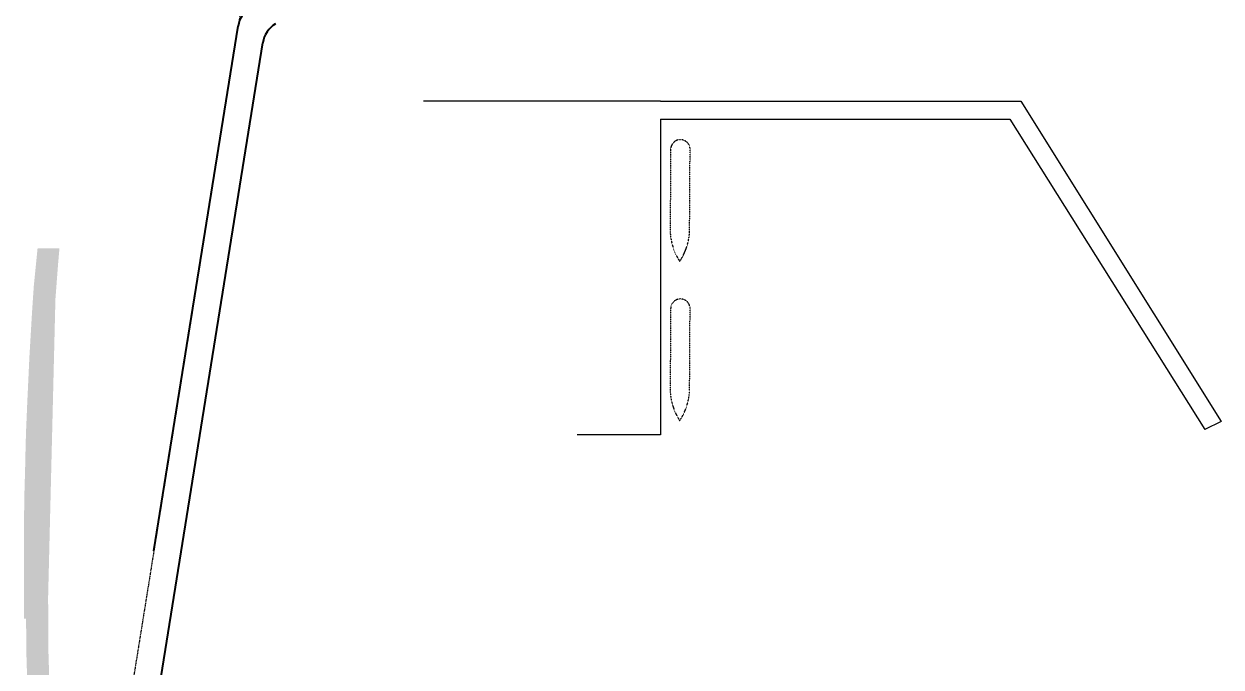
# Model space of a CAD drawing. Header units: millimetres. Extents: x 440090 to 511528, y 3875004 to 3899972.
# Drawn here: x 443153 to 444482, y 3894255 to 3894968 of the extents above; entities that cross this region are included whole.
import ezdxf

# ---------------------------------------------------------------- set-up
doc = ezdxf.new("R2010")
doc.units = ezdxf.units.MM
doc.linetypes.add('DASHDOT2', pattern=[0.5, 0.25, -0.125, 0, -0.125])
doc.linetypes.add('DASHED2', pattern=[0.375, 0.25, -0.125])
for name, color, linetype in [('fa－200808方案三', 7, 'Continuous'), ('工作层', 7, 'Continuous'), ('港界', 1, 'Continuous'), ('集疏运', 7, 'Continuous')]:
    doc.layers.add(name, color=color, linetype=linetype)

msp = doc.modelspace()

# ---------------------------------------------------------------- hatches: boundary and pattern name
at = {"layer": '集疏运', "linetype": 'Continuous', "ltscale": 5}
for points in [[(443187.899, 3894662.628), (443187.899, 3894662.622), (443190.869, 3894701.901), (443192.391, 3894719.114), (443168.113, 3894719.114), (443167.097, 3894709.053), (443167.096, 3894709.053), (443164.392, 3894682.275), (443164.392, 3894682.275), (443163.966, 3894678.054), (443162.167, 3894651.516), (443161.703, 3894643.979), (443158.961, 3894597.518), (443156.612, 3894546.868), (443155.233, 3894514.345), (443154.801, 3894499.104), (443154.393, 3894479.067), (443153.471, 3894446.539), (443152.953, 3894411.103), (443153.168, 3894318.072), (443153.191, 3894308.324), (443179.953, 3894308.324), (443179.955, 3894309.355), (443179.782, 3894331.564)], [(443185.302, 3894104.422), (443184.576, 3894125.339), (443183.906, 3894147.6), (443183.529, 3894161.02), (443182.073, 3894206.68), (443180.126, 3894271.877), (443179.915, 3894287.18), (443179.952, 3894309.355), (443155.396, 3894308.324), (443155.426, 3894295.568), (443155.644, 3894270.415), (443156.844, 3894230.297), (443159.028, 3894160.29), (443159.557, 3894141.493), (443192.313, 3893650.089), (443212.408, 3893650.089), (443187.543, 3894033.202), (443187.135, 3894045.668)]]:
    msp.add_hatch(color=5, dxfattribs=at).paths.add_polyline_path(points)

# ---------------------------------------------------------------- linework, layer by layer
at = {"layer": 'fa－200808方案三', "color": 7, "linetype": 'Continuous'}
for p, q in [((443859.315, 3894882.05), (443596.389, 3894882.05)), ((443859.315, 3894882.05), (444259.315, 3894882.05)), ((444259.315, 3894882.05), (444481.659, 3894527.048)), ((443859.315, 3894862.05), (443859.315, 3894512.05)), ((443859.315, 3894862.05), (444247.043, 3894862.05)), ((444247.043, 3894862.05), (444463.829, 3894517.989)), ((444481.659, 3894527.048), (444463.829, 3894517.989)), ((443859.315, 3894512.05), (443767.094, 3894512.05))]:
    msp.add_line(p, q, dxfattribs=at)
at = {"layer": 'fa－200808方案三', "color": 7, "linetype": 'DASHED2', "ltscale": 0.0004}
for p, q in [((443870.751, 3894828.69), (443870.185, 3894737.692)), ((443891.785, 3894737.569), (443892.308, 3894829.593)), ((443870.751, 3894652.032), (443870.185, 3894561.034)), ((443891.785, 3894560.911), (443892.308, 3894652.936))]:
    msp.add_line(p, q, dxfattribs=at)
for centre, radius, start, end in [((443881.551, 3894828.628), 10.8, 359.674178, 179.674178), ((443936.591, 3894740.554), 66.468, 182.467888, 212.91988), ((443825.415, 3894741.186), 66.468, 326.428476, 356.880468), ((443881.551, 3894651.971), 10.8, 359.674178, 179.674178), ((443936.591, 3894563.896), 66.468, 182.467888, 212.91988), ((443825.415, 3894564.528), 66.468, 326.428476, 356.880468)]:
    msp.add_arc(centre, radius, start, end, dxfattribs=at)
at = {"layer": '工作层', "color": 6, "linetype": 'Continuous', "lineweight": 40}
for p, q in [((443297.084, 3894383.378), (443390.601, 3894965.358)), ((443252.766, 3893917.21), (443418.022, 3894946.918))]:
    msp.add_line(p, q, dxfattribs=at)
for centre in [(443420.221, 3894960.598), (443447.642, 3894942.159)]:
    msp.add_arc(centre, 30, 121.291213, 170.87134, dxfattribs=at)
at = {"layer": '港界', "color": 240, "linetype": 'DASHDOT2', "ltscale": 3, "true_color": 0xf50a22}
msp.add_line((443405.369, 3895056.71), (443186.777, 3893696.355), dxfattribs=at)
msp.add_line((443405.369, 3895056.71), (443186.777, 3893696.355), dxfattribs=at)

doc.saveas('drawing.dxf')
